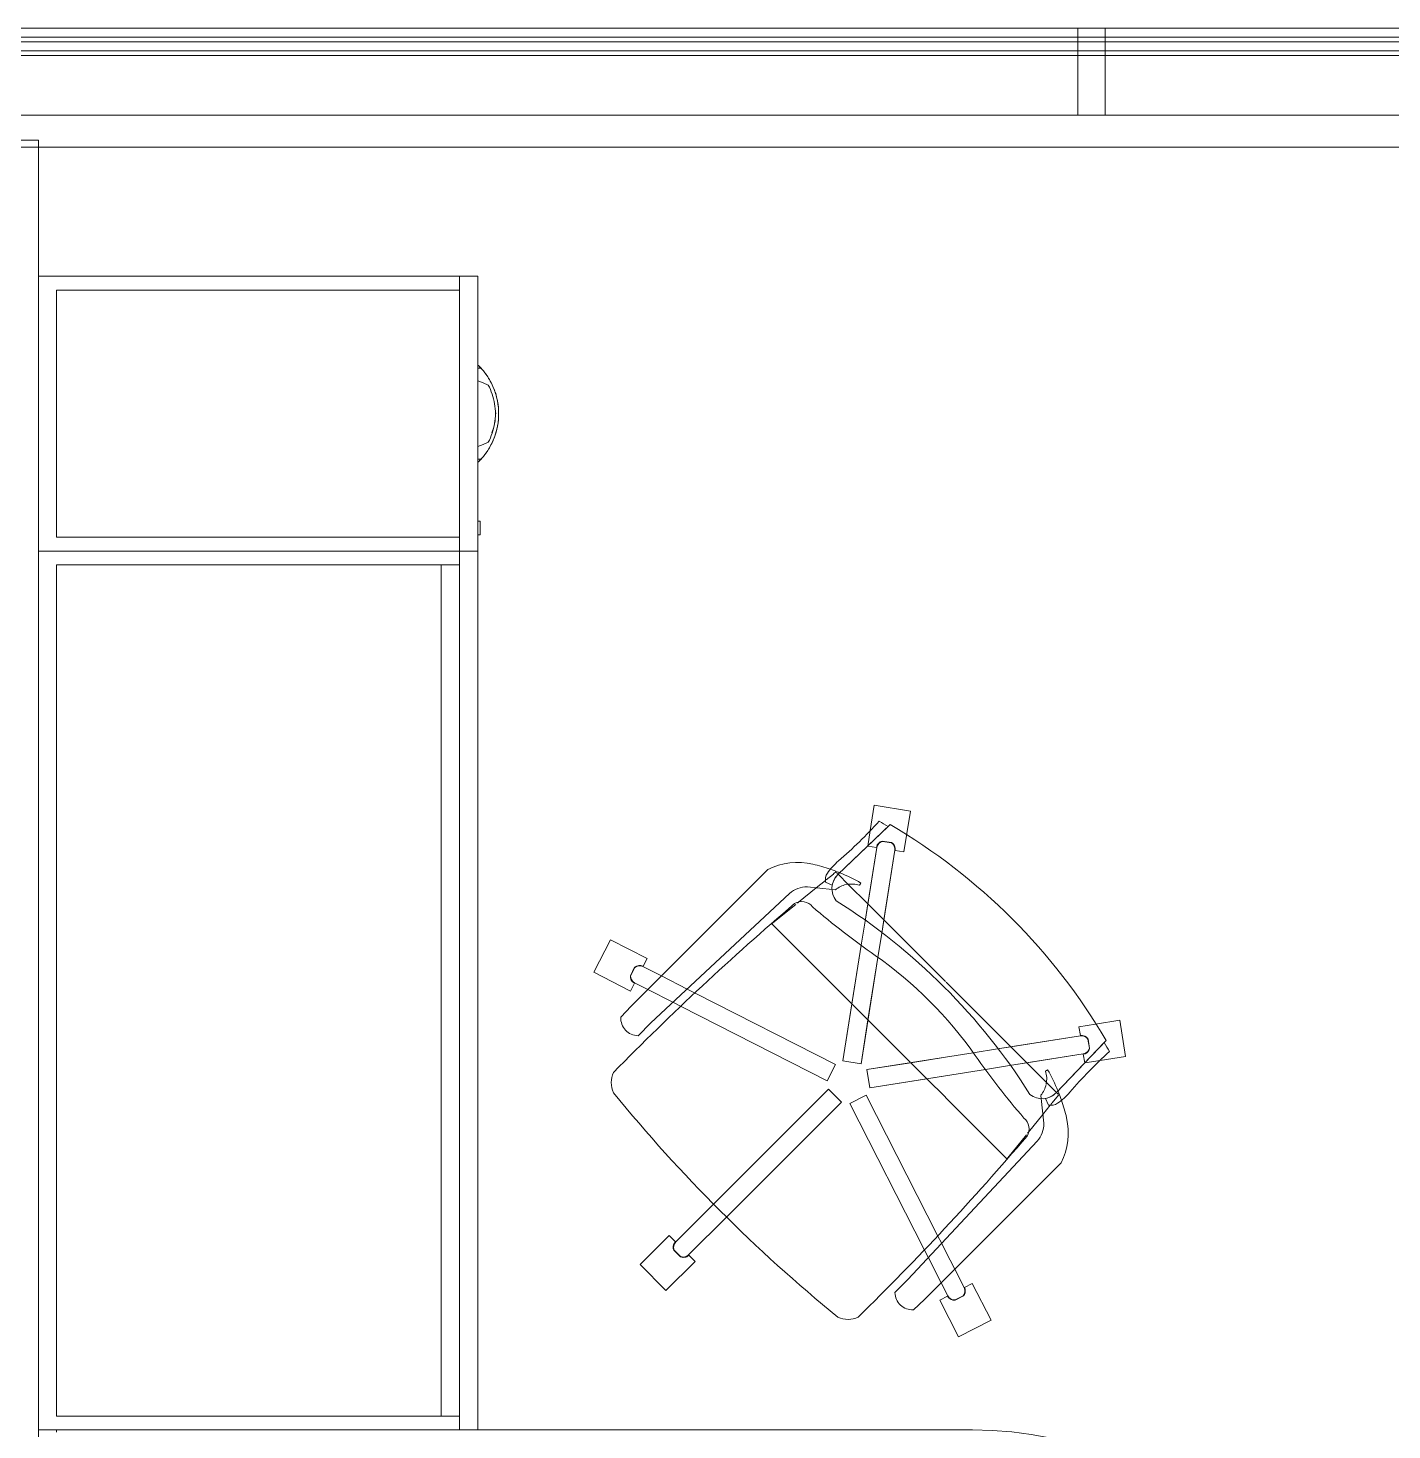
# Model space of a CAD drawing. Header units: inches. Extents: x 4757 to 6765, y 9919 to 10946.
# Drawn here: x 6322.4 to 6396.8, y 10869.7 to 10946.3 of the extents above; entities that cross this region are included whole.
import ezdxf

# ---------------------------------------------------------------- set-up
doc = ezdxf.new("R2010")
doc.units = ezdxf.units.IN
doc.header["$MEASUREMENT"] = 0
for name, color, linetype, lineweight in [('Bb-cor', 7, 'Continuous', 9), ('Bb-mullion', 7, 'Continuous', 9), ('I-FURN', 30, 'Continuous', 9), ('I-FURN-PNLS', 30, 'Continuous', 9), ('I-WALL', 2, 'Continuous', 9), ('Propidex Polylines', 7, 'Continuous', 9), ('Rosslyn Plaza North_1777 North Kent St _W632_-09_dwg', 8, 'Continuous', 9)]:
    doc.layers.add(name, color=color, linetype=linetype, lineweight=lineweight)

# ---------------------------------------------------------------- blocks, each defined once
blk = doc.blocks.new('Zira Wksta 12 - Type 1-7036543-Level XX  POWER _ SIGNAL')
at = {"layer": 'I-FURN'}
for p, q in [((-52.013, -41.994), (-50.231, -41.086)), ((-52.013, -41.994), (-50.231, -41.086)), ((-50.231, -41.086), (-49.209, -43.091)), ((-50.231, -41.086), (-49.209, -43.091)), ((-50.991, -43.999), (-52.013, -41.994)), ((-50.991, -43.999), (-52.013, -41.994)), ((-48.386, -43.133), (-47.775, -42.563)), ((-55.839, -50.586), (-48.386, -43.133)), ((-50.046, -43.085), (-50.504, -43.319)), ((-50.046, -43.085), (-50.504, -43.319)), ((-50.493, -43.325), (-50.048, -43.098)), ((-50.493, -43.325), (-50.048, -43.098)), ((-49.655, -43.318), (-49.289, -44.036)), ((-49.655, -43.318), (-49.289, -44.036)), ((-49.209, -43.091), (-49.64, -43.31)), ((-49.209, -43.091), (-49.64, -43.31)), ((-46.768, -43.503), (-47.475, -44.21)), ((-35.858, -45.206), (-34.267, -43.615)), ((-35.858, -45.206), (-34.267, -43.615)), ((-34.267, -43.615), (-32.853, -45.029)), ((-34.267, -43.615), (-32.853, -45.029)), ((-47.475, -44.21), (-54.531, -51.764)), ((-50.561, -43.78), (-50.991, -43.999)), ((-50.561, -43.78), (-50.991, -43.999)), ((-50.032, -44.779), (-50.546, -43.772)), ((-50.032, -44.779), (-50.546, -43.772)), ((-49.289, -44.036), (-48.591, -45.405)), ((-49.289, -44.036), (-48.591, -45.405)), ((-49.531, -45.764), (-50.032, -44.779)), ((-49.531, -45.764), (-50.032, -44.779)), ((-32.853, -45.029), (-34.444, -46.62)), ((-32.853, -45.029), (-34.444, -46.62)), ((-49.318, -46.182), (-49.526, -45.773)), ((-49.318, -46.182), (-49.526, -45.773)), ((-48.591, -45.405), (-48.361, -45.856)), ((-48.591, -45.405), (-48.361, -45.856)), ((-48.361, -45.856), (-44.299, -53.83)), ((-48.361, -45.856), (-44.299, -53.83)), ((-37.604, -47.658), (-35.505, -45.559)), ((-37.604, -47.658), (-35.505, -45.559)), ((-35.517, -45.547), (-35.858, -45.206)), ((-35.517, -45.547), (-35.858, -45.206)), ((-35.063, -45.471), (-34.709, -45.824)), ((-35.063, -45.471), (-34.709, -45.824)), ((-34.697, -45.822), (-35.061, -45.459)), ((-34.697, -45.822), (-35.061, -45.459)), ((-49.098, -46.613), (-49.318, -46.182)), ((-49.098, -46.613), (-49.318, -46.182)), ((-45.19, -54.284), (-49.098, -46.613)), ((-45.19, -54.284), (-49.098, -46.613)), ((-34.798, -46.266), (-36.897, -48.366)), ((-34.798, -46.266), (-36.897, -48.366)), ((-34.444, -46.62), (-34.786, -46.278)), ((-34.444, -46.62), (-34.786, -46.278)), ((-43.847, -53.902), (-37.604, -47.658)), ((-43.847, -53.902), (-37.604, -47.658)), ((-36.897, -48.366), (-43.14, -54.609)), ((-36.897, -48.366), (-43.14, -54.609)), ((-53.941, -52.12), (-52.927, -50.867)), ((-52.927, -50.867), (-52.879, -50.808)), ((-52.876, -50.811), (-49.531, -54.156)), ((-54.894, -52.75), (-54.75, -54.098)), ((-54.842, -53.233), (-54.058, -52.265)), ((-54.058, -52.265), (-54.01, -52.205)), ((-55.248, -53.734), (-54.842, -53.233)), ((-55.711, -54.305), (-55.605, -54.174)), ((-55.629, -54.387), (-55.681, -54.335)), ((-55.598, -54.166), (-55.352, -53.862)), ((-55.338, -53.844), (-55.277, -53.769)), ((-55.158, -53.744), (-54.99, -54.106)), ((-54.75, -54.098), (-54.734, -54.257)), ((-49.522, -54.165), (-48.503, -55.184)), ((-44.299, -53.83), (-45.19, -54.284)), ((-44.299, -53.83), (-45.19, -54.284)), ((-43.14, -54.609), (-43.847, -53.902)), ((-43.14, -54.609), (-43.847, -53.902)), ((-58.298, -57.263), (-55.563, -54.413)), ((-55.563, -54.413), (-58.195, -57.155)), ((-55.033, -54.983), (-55.569, -54.447)), ((-53.967, -56.049), (-55.033, -54.983)), ((-49.529, -55.346), (-45.397, -54.692)), ((-48.503, -55.184), (-45.397, -54.692)), ((-45.397, -54.692), (-45.241, -55.679)), ((-45.397, -54.692), (-45.241, -55.679)), ((-43.522, -55.951), (-43.068, -55.06)), ((-43.522, -55.951), (-43.068, -55.06)), ((-43.068, -55.06), (-35.095, -59.123)), ((-43.068, -55.06), (-35.095, -59.123)), ((-54.986, -55.591), (-55.102, -55.672)), ((-53.02, -55.899), (-51.71, -55.691)), ((-53.02, -55.899), (-51.71, -55.691)), ((-51.71, -55.691), (-49.531, -55.346)), ((-51.71, -55.691), (-49.531, -55.346)), ((-45.241, -55.679), (-49.531, -56.359)), ((-49.529, -55.346), (-48.503, -55.184)), ((-48.503, -55.184), (-47.629, -56.058)), ((-45.241, -55.679), (-47.629, -56.058)), ((-59.35, -56.395), (-57.972, -56.177)), ((-59.35, -56.395), (-57.972, -56.177)), ((-59.037, -58.371), (-59.35, -56.395)), ((-59.037, -58.371), (-59.35, -56.395)), ((-57.972, -56.177), (-57.128, -56.043)), ((-57.972, -56.177), (-57.128, -56.043)), ((-57.128, -56.044), (-57.052, -56.52)), ((-57.128, -56.044), (-57.052, -56.52)), ((-57.05, -56.537), (-53.02, -55.899)), ((-57.05, -56.537), (-53.967, -56.049)), ((-53.967, -56.049), (-53.02, -55.899)), ((-53.093, -56.923), (-53.967, -56.049)), ((-51.034, -56.597), (-52.373, -56.809)), ((-51.034, -56.597), (-52.373, -56.809)), ((-49.535, -56.359), (-51.034, -56.597)), ((-49.535, -56.359), (-51.034, -56.597)), ((-47.629, -56.058), (-49.531, -56.359)), ((-47.593, -56.094), (-45.332, -58.354)), ((-45.835, -61.796), (-44.917, -56.003)), ((-45.296, -58.391), (-44.917, -56.003)), ((-43.93, -56.159), (-44.93, -62.472)), ((-44.917, -56.003), (-43.93, -56.159)), ((-44.917, -56.003), (-43.93, -56.159)), ((-43.93, -56.159), (-44.422, -59.265)), ((-35.851, -59.86), (-43.522, -55.951)), ((-35.851, -59.86), (-43.522, -55.951)), ((-57.392, -56.837), (-57.312, -57.345)), ((-57.392, -56.837), (-57.312, -57.345)), ((-57.303, -57.337), (-57.381, -56.843)), ((-57.303, -57.337), (-57.381, -56.843)), ((-52.373, -56.809), (-56.893, -57.525)), ((-53.093, -56.923), (-56.893, -57.525)), ((-52.373, -56.809), (-53.093, -56.923)), ((-49.568, -60.448), (-53.093, -56.923)), ((-57.709, -58.16), (-59.037, -58.371)), ((-57.709, -58.16), (-59.037, -58.371)), ((-56.815, -58.019), (-57.709, -58.16)), ((-56.815, -58.019), (-57.709, -58.16)), ((-56.891, -57.542), (-56.815, -58.019)), ((-56.891, -57.542), (-56.815, -58.019)), ((-33.448, -58.237), (-32.741, -57.53)), ((-45.835, -61.796), (-45.296, -58.391)), ((-45.296, -58.391), (-44.422, -59.265)), ((-41.002, -65.293), (-33.448, -58.237)), ((-31.802, -58.537), (-32.372, -59.148)), ((-44.422, -59.265), (-44.93, -62.472)), ((-44.422, -59.265), (-40.049, -63.638)), ((-32.372, -59.148), (-39.824, -66.601)), ((-35.095, -59.123), (-34.643, -59.353)), ((-35.095, -59.123), (-34.643, -59.353)), ((-34.643, -59.353), (-33.274, -60.051)), ((-34.643, -59.353), (-33.274, -60.051)), ((-35.421, -60.079), (-35.851, -59.86)), ((-35.421, -60.079), (-35.851, -59.86)), ((-34.018, -60.794), (-35.421, -60.079)), ((-34.018, -60.794), (-35.421, -60.079)), ((-33.274, -60.051), (-32.556, -60.416)), ((-33.274, -60.051), (-32.556, -60.416)), ((-32.549, -60.401), (-32.329, -59.971)), ((-32.549, -60.401), (-32.329, -59.971)), ((-32.329, -59.971), (-30.325, -60.992)), ((-32.329, -59.971), (-30.325, -60.992)), ((-46.161, -63.855), (-49.531, -60.485)), ((-33.01, -61.308), (-34.018, -60.794)), ((-33.01, -61.308), (-34.018, -60.794)), ((-32.336, -60.809), (-32.563, -61.255)), ((-32.336, -60.809), (-32.563, -61.255)), ((-32.557, -61.266), (-32.323, -60.808)), ((-32.557, -61.266), (-32.323, -60.808)), ((-30.325, -60.992), (-31.233, -62.774)), ((-30.325, -60.992), (-31.233, -62.774)), ((-46.047, -63.134), (-45.835, -61.796)), ((-46.047, -63.134), (-45.835, -61.796)), ((-33.237, -61.753), (-33.018, -61.323)), ((-33.237, -61.753), (-33.018, -61.323)), ((-31.233, -62.774), (-33.237, -61.753)), ((-31.233, -62.774), (-33.237, -61.753)), ((-44.93, -62.472), (-45.137, -63.781)), ((-44.93, -62.472), (-45.137, -63.781)), ((-46.763, -67.655), (-46.047, -63.134)), ((-46.161, -63.855), (-46.047, -63.134)), ((-46.763, -67.655), (-46.161, -63.855)), ((-45.287, -64.729), (-46.161, -63.855)), ((-45.137, -63.781), (-45.775, -67.812)), ((-45.137, -63.781), (-45.287, -64.729)), ((-40.105, -63.688), (-41.358, -64.703)), ((-40.046, -63.641), (-40.105, -63.688)), ((-45.287, -64.729), (-45.775, -67.812)), ((-44.221, -65.795), (-45.287, -64.729)), ((-41.503, -64.82), (-42.471, -65.604)), ((-41.444, -64.772), (-41.495, -64.814)), ((-44.911, -65.864), (-44.829, -65.748)), ((-43.686, -66.33), (-44.221, -65.795)), ((-43.495, -65.495), (-43.337, -65.512)), ((-43.344, -65.751), (-42.982, -65.92)), ((-43.337, -65.512), (-41.988, -65.655)), ((-42.471, -65.604), (-42.972, -66.01)), ((-43.651, -66.325), (-46.501, -69.06)), ((-46.394, -68.957), (-43.651, -66.325)), ((-43.573, -66.443), (-43.625, -66.391)), ((-43.412, -66.366), (-43.543, -66.473)), ((-43.008, -66.039), (-43.404, -66.36)), ((-47.399, -68.471), (-47.257, -67.577)), ((-47.399, -68.471), (-47.257, -67.577)), ((-47.257, -67.577), (-46.78, -67.652)), ((-47.257, -67.577), (-46.78, -67.652)), ((-46.583, -68.074), (-46.075, -68.154)), ((-46.583, -68.074), (-46.075, -68.154)), ((-46.081, -68.143), (-46.575, -68.065)), ((-46.081, -68.143), (-46.575, -68.065)), ((-45.759, -67.814), (-45.292, -67.888)), ((-45.759, -67.814), (-45.281, -67.89)), ((-45.281, -67.89), (-45.415, -68.734)), ((-45.281, -67.89), (-45.415, -68.734)), ((-45.292, -67.888), (-45.281, -67.89)), ((-47.609, -69.799), (-47.399, -68.471)), ((-47.609, -69.799), (-47.399, -68.471)), ((-45.415, -68.734), (-45.633, -70.112)), ((-45.415, -68.734), (-45.633, -70.112)), ((-45.633, -70.112), (-47.609, -69.799)), ((-45.633, -70.112), (-47.609, -69.799)), ((-24.173, -89.02), (-24, -89.02)), ((-24.173, -89.02), (-24, -89.02)), ((-24.173, -89.02), (-24, -89.02)), ((-24, -89.013), (-24.167, -89.013)), ((-24, -89.013), (-24.167, -89.013)), ((-24, -89.013), (-24.167, -89.013)), ((-24, -88.859), (-24, -88.843)), ((-24, -88.843), (-24, -88.846)), ((-24, -88.896), (-24, -88.843)), ((-24, -88.843), (-24, -88.886)), ((-24, -88.896), (-24, -88.843)), ((-24, -88.843), (-24, -88.886)), ((-24, -88.846), (-24, -88.855)), ((-24, -88.855), (-24, -88.869)), ((-24, -88.896), (-24, -88.859)), ((-24, -88.869), (-24, -88.886)), ((-24, -88.886), (-24, -88.988)), ((-24, -88.886), (-24, -88.952)), ((-24, -88.886), (-24, -88.988)), ((-24, -88.988), (-24, -88.896)), ((-24, -88.988), (-24, -88.896)), ((-24, -88.988), (-24, -88.896)), ((-24, -88.952), (-24, -88.988)), ((-24, -89.02), (-24, -88.988)), ((-24, -88.988), (-24, -89.013)), ((-24, -89.02), (-24, -88.988)), ((-24, -88.988), (-24, -89.013)), ((-24, -89.02), (-24, -88.988)), ((-24, -88.988), (-24, -89.013)), ((-24, -89.02), (-24, -89.709)), ((-24, -89.361), (-24, -89.02)), ((-24, -89.02), (-24, -89.709)), ((-24, -89.361), (-24, -89.02)), ((-24, -89.02), (-24, -89.709)), ((-24, -89.361), (-24, -89.02)), ((-24, -89.709), (-24, -89.364)), ((-24, -89.709), (-24, -89.364)), ((-24, -89.709), (-24, -89.364)), ((-24.561, -89.941), (-24.281, -89.825)), ((-24.561, -89.941), (-24.281, -89.825)), ((-24.561, -89.941), (-24.281, -89.825)), ((-24.281, -89.825), (-24, -89.709)), ((-24.281, -89.825), (-24, -89.709)), ((-24.281, -89.825), (-24, -89.709)), ((-24.281, -93.175), (-24.561, -93.059)), ((-24.281, -93.175), (-24.561, -93.059)), ((-24.281, -93.175), (-24.561, -93.059)), ((-24, -93.291), (-24.281, -93.175)), ((-24, -93.291), (-24.281, -93.175)), ((-24, -93.291), (-24.281, -93.175)), ((-24, -93.636), (-24, -93.291)), ((-24, -93.291), (-24, -93.636)), ((-24, -93.636), (-24, -93.291)), ((-24, -93.291), (-24, -93.98)), ((-24, -93.636), (-24, -93.291)), ((-24, -93.291), (-24, -93.98)), ((-24, -93.98), (-24.173, -93.98)), ((-24, -93.98), (-24.173, -93.98)), ((-24, -93.98), (-24.173, -93.98)), ((-24.167, -93.987), (-24, -93.987)), ((-24.167, -93.987), (-24, -93.987)), ((-24.167, -93.987), (-24, -93.987)), ((-24, -93.636), (-24, -93.98)), ((-24, -93.98), (-24, -93.639)), ((-24, -93.98), (-24, -93.639)), ((-24, -93.98), (-24, -93.639)), ((-24, -94.012), (-24, -93.98)), ((-24, -94.012), (-24, -93.98)), ((-24, -94.012), (-24, -93.98)), ((-24, -93.987), (-24, -94.012)), ((-24, -93.987), (-24, -94.012)), ((-24, -93.987), (-24, -94.012)), ((-24, -94.012), (-24, -94.114)), ((-24, -94.104), (-24, -94.012)), ((-24, -94.012), (-24, -94.048)), ((-24, -94.104), (-24, -94.012)), ((-24, -94.012), (-24, -94.114)), ((-24, -94.104), (-24, -94.012)), ((-24, -94.048), (-24, -94.082)), ((-24, -94.082), (-24, -94.114)), ((-24, -94.157), (-24, -94.104)), ((-24, -94.152), (-24, -94.104)), ((-24, -94.157), (-24, -94.104)), ((-24, -94.114), (-24, -94.157)), ((-24, -94.114), (-24, -94.131)), ((-24, -94.114), (-24, -94.157)), ((-24, -94.131), (-24, -94.145)), ((-24, -94.145), (-24, -94.154)), ((-24, -94.157), (-24, -94.152)), ((-24, -94.154), (-24, -94.157))]:
    blk.add_line(p, q, dxfattribs=at)
at = {"layer": 'I-FURN', "flags": 128}
for points in [[(-24, -89.709), (-24.281, -89.825), (-24.561, -89.941)], [(-24, -89.709), (-24.281, -89.825), (-24.561, -89.941)], [(-24, -89.709), (-24.281, -89.825), (-24.561, -89.941)], [(-24.561, -93.059), (-24.281, -93.175), (-24, -93.291)], [(-24.561, -93.059), (-24.281, -93.175), (-24, -93.291)], [(-24.561, -93.059), (-24.281, -93.175), (-24, -93.291)]]:
    blk.add_lwpolyline(points, dxfattribs=at)
at = {"layer": 'I-FURN'}
for centre, radius, start, end in [((-44.209, -43.355), 1.314, 65.04325, 114.95675), ((62.792, -151.709), 153.519, 134.47495, 139.52132), ((-47.723, -43.518), 0.956, 0.89014, 93.10986), ((-97.293, -108.055), 84.963, 39.14745, 50.85255), ((-50.201, -43.59), 0.407, 138.16515, 193.90091), ((-50.201, -43.59), 0.407, 138.16515, 207.83485), ((-50.184, -43.588), 0.406, 139.61986, 207), ((-50.184, -43.588), 0.406, 153.09589, 193.52397), ((-50.184, -43.588), 0.406, 139.61986, 153.09589), ((-50.017, -43.503), 0.406, 40.47603, 94.38014), ((-50.017, -43.503), 0.406, 27, 94.38014), ((-50.005, -43.49), 0.407, 26.16515, 95.83485), ((-50.005, -43.49), 0.407, 26.16515, 95.83485), ((-50.017, -43.503), 0.406, 27, 40.47603), ((-50.201, -43.59), 0.407, 193.90091, 207.83485), ((-50.184, -43.588), 0.406, 193.52397, 207), ((-35.225, -45.831), 0.407, 66.16515, 135.83485), ((-35.225, -45.831), 0.407, 107.96697, 135.83485), ((-35.217, -45.847), 0.406, 67.61986, 135), ((-35.217, -45.847), 0.406, 121.52397, 135), ((-35.217, -45.847), 0.406, 81.09589, 121.52397), ((-35.225, -45.831), 0.407, 66.16515, 107.96697), ((-35.217, -45.847), 0.406, 67.61986, 81.09589), ((-35.085, -45.979), 0.406, 315, 22.38014), ((-35.085, -45.979), 0.406, 315, 8.90411), ((-35.069, -45.987), 0.407, 314.16515, 23.83485), ((-35.069, -45.987), 0.407, 328.09909, 23.83485), ((-35.085, -45.979), 0.406, 8.90411, 22.38014), ((-35.069, -45.987), 0.407, 314.16515, 328.09909), ((-52.596, -52.226), 3.634, 153.17893, 193.04781), ((-53.509, -52.699), 1.385, 137.80127, 182.10784), ((-53.326, -52.44), 0.763, 149.23375, 230.76625), ((-46.772, -50.876), 9.612, 193.04781, 198.99641), ((-86.254, -81.008), 42.842, 34.97666, 40.76994), ((-53.494, -56.9), 3.739, 125.09358, 139.01435), ((-46.772, -50.876), 9.612, 198.99641, 201.49061), ((-55.291, -54.343), 0.613, 77.54268, 125.09358), ((-54.803, -55.143), 1.054, 50.95537, 136.17861), ((-54.803, -55.143), 1.054, 100.20015, 136.17861), ((-53.671, -55.165), 1.382, 140.08783, 167.4248), ((-25.52, -36.282), 33.832, 212.22846, 237.77154), ((-76.847, -36.61), 27.198, 312.48818, 319.01435), ((-46.772, -50.876), 9.612, 201.63933, 202.07299), ((-46.772, -50.876), 9.612, 202.2631, 209.93341), ((-53.671, -55.165), 1.382, 169.01874, 183.4842), ((-32.593, -54.971), 1.314, 335.04325, 24.95675), ((-53.671, -55.165), 1.382, 183.4842, 197.94966), ((-140.947, 52.03), 153.519, 310.47868, 315.52505), ((-56.995, -56.923), 0.407, 98.16515, 167.83485), ((-56.986, -56.938), 0.406, 112.47603, 166.38014), ((-56.995, -56.923), 0.407, 98.16515, 153.90091), ((-56.986, -56.938), 0.406, 99, 152.90411), ((-56.986, -56.938), 0.406, 99, 112.47603), ((-32.965, -43.727), 22.194, 214.97666, 235.02334), ((-29.596, -40.361), 33.165, 209.44776, 210.42343), ((-29.906, -40.669), 32.885, 210.30403, 239.69254), ((-56.995, -56.923), 0.407, 153.90091, 167.83485), ((-56.986, -56.938), 0.406, 152.90411, 166.38014), ((-56.96, -57.141), 0.407, 210.16515, 279.83485), ((-56.96, -57.141), 0.407, 210.16515, 279.83485), ((-56.957, -57.124), 0.406, 211.61986, 252.04795), ((-56.957, -57.124), 0.406, 211.61986, 279), ((-56.957, -57.124), 0.406, 252.04795, 279), ((-32.756, -58.485), 0.956, 356.89014, 89.10986), ((-32.741, -60.778), 0.406, 36.04795, 63), ((-32.741, -60.778), 0.406, 355.61986, 63), ((-32.728, -60.766), 0.407, 354.16515, 63.83485), ((-32.728, -60.766), 0.407, 354.16515, 63.83485), ((-32.741, -60.778), 0.406, 355.61986, 36.04795), ((-70.246, -97.016), 42.842, 49.23006, 55.02334), ((-32.828, -60.963), 0.407, 242.16515, 311.83485), ((-32.828, -60.963), 0.407, 242.16515, 311.83485), ((-32.826, -60.946), 0.406, 243, 310.38014), ((-32.826, -60.946), 0.406, 243, 296.90411), ((-32.826, -60.946), 0.406, 296.90411, 310.38014), ((-44.381, -65.565), 1.054, 313.82139, 39.04463), ((-41.678, -64.088), 0.763, 219.23375, 300.76625), ((-44.403, -64.433), 1.382, 252.05034, 266.5158), ((-44.403, -64.433), 1.382, 266.5158, 280.98126), ((-44.403, -64.433), 1.382, 282.5752, 309.91217), ((-44.381, -65.565), 1.054, 313.82139, 349.79985), ((-41.937, -64.271), 1.385, 267.89216, 312.19873), ((-40.114, -57.534), 9.612, 240.06659, 247.7369), ((-40.114, -57.534), 9.612, 247.92701, 248.36067), ((-46.139, -64.255), 3.739, 310.98565, 324.90642), ((-40.114, -57.534), 9.612, 248.50939, 251.00359), ((-43.581, -66.052), 0.613, 324.90642, 12.45732), ((-41.464, -63.358), 3.634, 256.95219, 296.82107), ((-25.848, -87.609), 27.198, 130.98565, 137.51182), ((-40.114, -57.534), 9.612, 251.00359, 256.95219), ((-46.379, -67.722), 0.407, 170.16515, 225.90091), ((-46.379, -67.722), 0.407, 170.16515, 239.83485), ((-46.362, -67.719), 0.406, 171, 204.83233), ((-46.362, -67.719), 0.406, 171, 238.38014), ((-46.362, -67.719), 0.406, 204.83233, 224.90411), ((-46.379, -67.722), 0.407, 225.90091, 239.83485), ((-46.362, -67.719), 0.406, 224.90411, 238.38014), ((-46.177, -67.748), 0.406, 283.61986, 351), ((-46.177, -67.748), 0.406, 283.61986, 337.52397), ((-46.161, -67.756), 0.407, 282.16515, 351.83485), ((-46.161, -67.756), 0.407, 282.16515, 310.03303), ((-46.161, -67.756), 0.407, 310.03303, 351.83485), ((-46.177, -67.748), 0.406, 337.52397, 351), ((-29.599, -40.358), 33.165, 239.57657, 240.55224), ((-21.447, -91.5), 3.685, 137.02895, 137.70289), ((-21.447, -91.5), 3.685, 137.02895, 137.70289), ((-21.447, -91.5), 3.685, 137.02895, 137.70289), ((-21.447, -91.5), 3.685, 137.03852, 137.56704), ((-21.447, -91.5), 3.685, 137.03852, 137.56704), ((-21.447, -91.5), 3.685, 137.03852, 137.56704), ((-21.447, -91.5), 3.685, 222.29711, 222.97105), ((-21.447, -91.5), 3.685, 222.29711, 222.97105), ((-21.447, -91.5), 3.685, 222.29711, 222.97105), ((-21.447, -91.5), 3.685, 222.43296, 222.96148), ((-21.447, -91.5), 3.685, 222.43296, 222.96148), ((-21.447, -91.5), 3.685, 222.43296, 222.96148)]:
    blk.add_arc(centre, radius, start, end, dxfattribs=at)
for points, knots in [([(-24.173, -93.98), (-24.325, -93.813), (-24.599, -93.45), (-24.903, -92.839), (-25.09, -92.181), (-25.174, -91.273), (-25.004, -90.364), (-24.598, -89.55), (-24.325, -89.187), (-24.173, -89.02)], [0, 0, 0, 0, 0.125, 0.25, 0.375, 0.5, 0.75, 0.875, 1, 1, 1, 1]), ([(-24.173, -93.98), (-24.325, -93.813), (-24.599, -93.45), (-24.903, -92.839), (-25.09, -92.181), (-25.174, -91.273), (-25.004, -90.364), (-24.598, -89.55), (-24.325, -89.187), (-24.173, -89.02)], [0, 0, 0, 0, 0.125, 0.25, 0.375, 0.5, 0.75, 0.875, 1, 1, 1, 1]), ([(-24.173, -93.98), (-24.325, -93.813), (-24.599, -93.45), (-24.903, -92.839), (-25.09, -92.181), (-25.174, -91.273), (-25.004, -90.364), (-24.598, -89.55), (-24.325, -89.187), (-24.173, -89.02)], [0, 0, 0, 0, 0.125, 0.25, 0.375, 0.5, 0.75, 0.875, 1, 1, 1, 1]), ([(-24, -88.843), (-24.001, -88.843), (-24.002, -88.844), (-24.004, -88.847), (-24.007, -88.849), (-24.009, -88.851), (-24.012, -88.855), (-24.016, -88.858), (-24.019, -88.861), (-24.023, -88.865), (-24.027, -88.869), (-24.032, -88.873), (-24.041, -88.882), (-24.048, -88.89), (-24.055, -88.896)], [0, 0, 0, 0, 0.125, 0.1875, 0.25, 0.3125, 0.375, 0.4375, 0.5, 0.5625, 0.625, 0.6875, 0.75, 1, 1, 1, 1]), ([(-24, -88.843), (-24.001, -88.843), (-24.002, -88.844), (-24.004, -88.847), (-24.007, -88.849), (-24.009, -88.851), (-24.012, -88.855), (-24.016, -88.858), (-24.019, -88.861), (-24.023, -88.865), (-24.027, -88.869), (-24.032, -88.873), (-24.041, -88.882), (-24.048, -88.89), (-24.055, -88.896)], [0, 0, 0, 0, 0.125, 0.1875, 0.25, 0.3125, 0.375, 0.4375, 0.5, 0.5625, 0.625, 0.6875, 0.75, 1, 1, 1, 1]), ([(-24, -88.843), (-24.001, -88.843), (-24.002, -88.844), (-24.004, -88.847), (-24.007, -88.849), (-24.009, -88.851), (-24.012, -88.855), (-24.016, -88.858), (-24.019, -88.861), (-24.023, -88.865), (-24.027, -88.869), (-24.032, -88.873), (-24.041, -88.882), (-24.048, -88.89), (-24.055, -88.896)], [0, 0, 0, 0, 0.125, 0.1875, 0.25, 0.3125, 0.375, 0.4375, 0.5, 0.5625, 0.625, 0.6875, 0.75, 1, 1, 1, 1]), ([(-24.045, -88.886), (-24.039, -88.881), (-24.031, -88.873), (-24.021, -88.863), (-24.016, -88.858), (-24.012, -88.854), (-24.009, -88.851), (-24.007, -88.849), (-24.004, -88.847), (-24.003, -88.845), (-24.001, -88.844), (-24, -88.843), (-24, -88.843)], [0, 0, 0, 0, 0.25, 0.375, 0.5, 0.5625, 0.625, 0.6875, 0.75, 0.8125, 0.875, 1, 1, 1, 1]), ([(-24.045, -88.886), (-24.039, -88.881), (-24.031, -88.873), (-24.021, -88.863), (-24.016, -88.858), (-24.012, -88.854), (-24.009, -88.851), (-24.007, -88.849), (-24.004, -88.847), (-24.003, -88.845), (-24.001, -88.844), (-24, -88.843), (-24, -88.843)], [0, 0, 0, 0, 0.25, 0.375, 0.5, 0.5625, 0.625, 0.6875, 0.75, 0.8125, 0.875, 1, 1, 1, 1]), ([(-24.045, -88.886), (-24.039, -88.881), (-24.031, -88.873), (-24.021, -88.863), (-24.016, -88.858), (-24.012, -88.854), (-24.009, -88.851), (-24.007, -88.849), (-24.004, -88.847), (-24.003, -88.845), (-24.001, -88.844), (-24, -88.843), (-24, -88.843)], [0, 0, 0, 0, 0.25, 0.375, 0.5, 0.5625, 0.625, 0.6875, 0.75, 0.8125, 0.875, 1, 1, 1, 1]), ([(-24.672, -89.717), (-24.727, -89.817), (-24.79, -89.945), (-24.846, -90.076), (-24.856, -90.102)], [0.15929421, 0.15929421, 0.15929421, 0.15929421, 0.22222222, 0.23760808, 0.23760808, 0.23760808, 0.23760808]), ([(-24.672, -89.717), (-24.727, -89.817), (-24.79, -89.945), (-24.846, -90.076), (-24.856, -90.102)], [0.15929421, 0.15929421, 0.15929421, 0.15929421, 0.22222222, 0.23760808, 0.23760808, 0.23760808, 0.23760808]), ([(-24.672, -89.717), (-24.727, -89.817), (-24.79, -89.945), (-24.846, -90.076), (-24.856, -90.102)], [0.15929421, 0.15929421, 0.15929421, 0.15929421, 0.22222222, 0.23760808, 0.23760808, 0.23760808, 0.23760808]), ([(-25.096, -90.982), (-25.106, -91.054), (-25.12, -91.181), (-25.127, -91.308), (-25.128, -91.364)], [0.40506916, 0.40506916, 0.40506916, 0.40506916, 0.44444444, 0.47528072, 0.47528072, 0.47528072, 0.47528072]), ([(-25.096, -90.982), (-25.106, -91.054), (-25.12, -91.181), (-25.127, -91.308), (-25.128, -91.364)], [0.40506916, 0.40506916, 0.40506916, 0.40506916, 0.44444444, 0.47528072, 0.47528072, 0.47528072, 0.47528072]), ([(-25.096, -90.982), (-25.106, -91.054), (-25.12, -91.181), (-25.127, -91.308), (-25.128, -91.364)], [0.40506916, 0.40506916, 0.40506916, 0.40506916, 0.44444444, 0.47528072, 0.47528072, 0.47528072, 0.47528072]), ([(-24.945, -90.34), (-24.973, -90.425), (-25.009, -90.551), (-25.04, -90.679), (-25.049, -90.72)], [0.28408999, 0.28408999, 0.28408999, 0.28408999, 0.33333333, 0.35626869, 0.35626869, 0.35626869, 0.35626869]), ([(-24.945, -90.34), (-24.973, -90.425), (-25.009, -90.551), (-25.04, -90.679), (-25.049, -90.72)], [0.28408999, 0.28408999, 0.28408999, 0.28408999, 0.33333333, 0.35626869, 0.35626869, 0.35626869, 0.35626869]), ([(-24.945, -90.34), (-24.973, -90.425), (-25.009, -90.551), (-25.04, -90.679), (-25.049, -90.72)], [0.28408999, 0.28408999, 0.28408999, 0.28408999, 0.33333333, 0.35626869, 0.35626869, 0.35626869, 0.35626869]), ([(-25.049, -92.28), (-25.04, -92.321), (-25.009, -92.448), (-24.976, -92.577), (-24.951, -92.663)], [0.6437238, 0.6437238, 0.6437238, 0.6437238, 0.66666667, 0.71588521, 0.71588521, 0.71588521, 0.71588521]), ([(-25.049, -92.28), (-25.04, -92.321), (-25.009, -92.448), (-24.976, -92.577), (-24.951, -92.663)], [0.6437238, 0.6437238, 0.6437238, 0.6437238, 0.66666667, 0.71588521, 0.71588521, 0.71588521, 0.71588521]), ([(-25.049, -92.28), (-25.04, -92.321), (-25.009, -92.448), (-24.976, -92.577), (-24.951, -92.663)], [0.6437238, 0.6437238, 0.6437238, 0.6437238, 0.66666667, 0.71588521, 0.71588521, 0.71588521, 0.71588521]), ([(-24.857, -92.898), (-24.808, -93.017), (-24.751, -93.149), (-24.678, -93.27), (-24.671, -93.282)], [0.76237976, 0.76237976, 0.76237976, 0.76237976, 0.83333333, 0.84063549, 0.84063549, 0.84063549, 0.84063549]), ([(-24.857, -92.898), (-24.808, -93.017), (-24.751, -93.149), (-24.678, -93.27), (-24.671, -93.282)], [0.76237976, 0.76237976, 0.76237976, 0.76237976, 0.83333333, 0.84063549, 0.84063549, 0.84063549, 0.84063549]), ([(-24.857, -92.898), (-24.808, -93.017), (-24.751, -93.149), (-24.678, -93.27), (-24.671, -93.282)], [0.76237976, 0.76237976, 0.76237976, 0.76237976, 0.83333333, 0.84063549, 0.84063549, 0.84063549, 0.84063549]), ([(-24.055, -94.104), (-24.048, -94.11), (-24.039, -94.119), (-24.029, -94.129), (-24.023, -94.135), (-24.019, -94.139), (-24.016, -94.142), (-24.012, -94.145), (-24.009, -94.149), (-24.007, -94.151), (-24.004, -94.153), (-24.002, -94.156), (-24.001, -94.157), (-24, -94.157)], [0, 0, 0, 0, 0.25, 0.375, 0.4375, 0.5, 0.5625, 0.625, 0.6875, 0.75, 0.8125, 0.875, 1, 1, 1, 1]), ([(-24.055, -94.104), (-24.048, -94.11), (-24.039, -94.119), (-24.029, -94.129), (-24.023, -94.135), (-24.019, -94.139), (-24.016, -94.142), (-24.012, -94.145), (-24.009, -94.149), (-24.007, -94.151), (-24.004, -94.153), (-24.002, -94.156), (-24.001, -94.157), (-24, -94.157)], [0, 0, 0, 0, 0.25, 0.375, 0.4375, 0.5, 0.5625, 0.625, 0.6875, 0.75, 0.8125, 0.875, 1, 1, 1, 1]), ([(-24.055, -94.104), (-24.048, -94.11), (-24.039, -94.119), (-24.029, -94.129), (-24.023, -94.135), (-24.019, -94.139), (-24.016, -94.142), (-24.012, -94.145), (-24.009, -94.149), (-24.007, -94.151), (-24.004, -94.153), (-24.002, -94.156), (-24.001, -94.157), (-24, -94.157)], [0, 0, 0, 0, 0.25, 0.375, 0.4375, 0.5, 0.5625, 0.625, 0.6875, 0.75, 0.8125, 0.875, 1, 1, 1, 1]), ([(-24, -94.157), (-24, -94.157), (-24.001, -94.156), (-24.003, -94.155), (-24.004, -94.153), (-24.007, -94.151), (-24.009, -94.149), (-24.012, -94.146), (-24.015, -94.143), (-24.018, -94.14), (-24.021, -94.137), (-24.025, -94.133), (-24.032, -94.126), (-24.039, -94.119), (-24.045, -94.114)], [0, 0, 0, 0, 0.125, 0.1875, 0.25, 0.3125, 0.375, 0.4375, 0.5, 0.5625, 0.625, 0.6875, 0.75, 1, 1, 1, 1]), ([(-24, -94.157), (-24, -94.157), (-24.001, -94.156), (-24.003, -94.155), (-24.004, -94.153), (-24.007, -94.151), (-24.009, -94.149), (-24.012, -94.146), (-24.015, -94.143), (-24.018, -94.14), (-24.021, -94.137), (-24.025, -94.133), (-24.032, -94.126), (-24.039, -94.119), (-24.045, -94.114)], [0, 0, 0, 0, 0.125, 0.1875, 0.25, 0.3125, 0.375, 0.4375, 0.5, 0.5625, 0.625, 0.6875, 0.75, 1, 1, 1, 1]), ([(-24, -94.157), (-24, -94.157), (-24.001, -94.156), (-24.003, -94.155), (-24.004, -94.153), (-24.007, -94.151), (-24.009, -94.149), (-24.012, -94.146), (-24.015, -94.143), (-24.018, -94.14), (-24.021, -94.137), (-24.025, -94.133), (-24.032, -94.126), (-24.039, -94.119), (-24.045, -94.114)], [0, 0, 0, 0, 0.125, 0.1875, 0.25, 0.3125, 0.375, 0.4375, 0.5, 0.5625, 0.625, 0.6875, 0.75, 1, 1, 1, 1])]:
    blk.add_open_spline(points, degree=3, knots=knots, dxfattribs=at)
for points in [[(-24.586, -89.569), (-24.616, -89.618), (-24.644, -89.667), (-24.672, -89.717)], [(-24.586, -89.569), (-24.616, -89.618), (-24.644, -89.667), (-24.672, -89.717)], [(-24.586, -89.569), (-24.616, -89.618), (-24.644, -89.667), (-24.672, -89.717)], [(-24.167, -89.013), (-24.303, -89.162), (-24.427, -89.322), (-24.537, -89.492)], [(-24.167, -89.013), (-24.303, -89.162), (-24.427, -89.322), (-24.537, -89.492)], [(-24.167, -89.013), (-24.303, -89.162), (-24.427, -89.322), (-24.537, -89.492)], [(-24.055, -88.896), (-24.069, -88.911), (-24.099, -88.941), (-24.129, -88.972), (-24.144, -88.988)], [(-24.055, -88.896), (-24.069, -88.911), (-24.099, -88.941), (-24.129, -88.972), (-24.144, -88.988)], [(-24.055, -88.896), (-24.069, -88.911), (-24.099, -88.941), (-24.129, -88.972), (-24.144, -88.988)], [(-24.143, -88.988), (-24.132, -88.976), (-24.11, -88.953), (-24.077, -88.918), (-24.055, -88.897), (-24.045, -88.886)], [(-24.143, -88.988), (-24.132, -88.976), (-24.11, -88.953), (-24.077, -88.918), (-24.055, -88.897), (-24.045, -88.886)], [(-24.143, -88.988), (-24.132, -88.976), (-24.11, -88.953), (-24.077, -88.918), (-24.055, -88.897), (-24.045, -88.886)], [(-24.561, -89.941), (-24.732, -90.259), (-24.969, -90.951), (-24.969, -92.05), (-24.732, -92.742), (-24.561, -93.059)], [(-24.561, -89.941), (-24.732, -90.259), (-24.969, -90.951), (-24.969, -92.05), (-24.732, -92.742), (-24.561, -93.059)], [(-24.561, -89.941), (-24.732, -90.259), (-24.969, -90.951), (-24.969, -92.05), (-24.732, -92.742), (-24.561, -93.059)], [(-24.894, -90.198), (-24.912, -90.245), (-24.929, -90.292), (-24.944, -90.34)], [(-24.894, -90.198), (-24.912, -90.245), (-24.929, -90.292), (-24.944, -90.34)], [(-24.894, -90.198), (-24.912, -90.245), (-24.929, -90.292), (-24.944, -90.34)], [(-24.856, -90.102), (-24.867, -90.127), (-24.877, -90.153), (-24.887, -90.179)], [(-24.856, -90.102), (-24.867, -90.127), (-24.877, -90.153), (-24.887, -90.179)], [(-24.856, -90.102), (-24.867, -90.127), (-24.877, -90.153), (-24.887, -90.179)], [(-24.778, -90.436), (-24.719, -90.266), (-24.647, -90.1), (-24.561, -89.941)], [(-24.778, -90.436), (-24.719, -90.266), (-24.647, -90.1), (-24.561, -89.941)], [(-24.778, -90.436), (-24.719, -90.266), (-24.647, -90.1), (-24.561, -89.941)], [(-25.075, -90.856), (-25.083, -90.898), (-25.09, -90.94), (-25.096, -90.983)], [(-25.075, -90.856), (-25.083, -90.898), (-25.09, -90.94), (-25.096, -90.983)], [(-25.075, -90.856), (-25.083, -90.898), (-25.09, -90.94), (-25.096, -90.983)], [(-25.049, -90.72), (-25.056, -90.756), (-25.064, -90.793), (-25.071, -90.829)], [(-25.049, -90.72), (-25.056, -90.756), (-25.064, -90.793), (-25.071, -90.829)], [(-25.049, -90.72), (-25.056, -90.756), (-25.064, -90.793), (-25.071, -90.829)], [(-24.955, -91.5), (-24.955, -91.319), (-24.949, -91.136), (-24.91, -90.961)], [(-24.955, -91.5), (-24.955, -91.319), (-24.949, -91.136), (-24.91, -90.961)], [(-24.955, -91.5), (-24.955, -91.319), (-24.949, -91.136), (-24.91, -90.961)], [(-24.91, -90.961), (-24.881, -90.783), (-24.822, -90.613), (-24.757, -90.445)], [(-24.91, -90.961), (-24.881, -90.783), (-24.822, -90.613), (-24.757, -90.445)], [(-24.91, -90.961), (-24.881, -90.783), (-24.822, -90.613), (-24.757, -90.445)], [(-25.129, -91.365), (-25.133, -91.455), (-25.132, -91.545), (-25.127, -91.634)], [(-25.129, -91.365), (-25.133, -91.455), (-25.132, -91.545), (-25.127, -91.634)], [(-25.129, -91.365), (-25.133, -91.455), (-25.132, -91.545), (-25.127, -91.634)], [(-25.129, -91.635), (-25.125, -91.763), (-25.111, -91.89), (-25.092, -92.016)], [(-25.129, -91.635), (-25.125, -91.763), (-25.111, -91.89), (-25.092, -92.016)], [(-25.129, -91.635), (-25.125, -91.763), (-25.111, -91.89), (-25.092, -92.016)], [(-24.91, -92.039), (-24.94, -91.861), (-24.965, -91.678), (-24.971, -91.496)], [(-24.91, -92.039), (-24.94, -91.861), (-24.965, -91.678), (-24.971, -91.496)], [(-24.91, -92.039), (-24.94, -91.861), (-24.965, -91.678), (-24.971, -91.496)], [(-25.095, -92.017), (-25.089, -92.06), (-25.082, -92.102), (-25.075, -92.144)], [(-25.095, -92.017), (-25.089, -92.06), (-25.082, -92.102), (-25.075, -92.144)], [(-25.095, -92.017), (-25.089, -92.06), (-25.082, -92.102), (-25.075, -92.144)], [(-25.07, -92.17), (-25.064, -92.207), (-25.056, -92.243), (-25.048, -92.28)], [(-25.07, -92.17), (-25.064, -92.207), (-25.056, -92.243), (-25.048, -92.28)], [(-25.07, -92.17), (-25.064, -92.207), (-25.056, -92.243), (-25.048, -92.28)], [(-24.778, -92.564), (-24.836, -92.393), (-24.875, -92.218), (-24.91, -92.039)], [(-24.778, -92.564), (-24.836, -92.393), (-24.875, -92.218), (-24.91, -92.039)], [(-24.778, -92.564), (-24.836, -92.393), (-24.875, -92.218), (-24.91, -92.039)], [(-24.561, -93.059), (-24.647, -92.9), (-24.719, -92.734), (-24.778, -92.564)], [(-24.561, -93.059), (-24.647, -92.9), (-24.719, -92.734), (-24.778, -92.564)], [(-24.561, -93.059), (-24.647, -92.9), (-24.719, -92.734), (-24.778, -92.564)], [(-24.945, -92.66), (-24.929, -92.708), (-24.913, -92.755), (-24.896, -92.803)], [(-24.945, -92.66), (-24.929, -92.708), (-24.913, -92.755), (-24.896, -92.803)], [(-24.945, -92.66), (-24.929, -92.708), (-24.913, -92.755), (-24.896, -92.803)], [(-24.887, -92.821), (-24.877, -92.847), (-24.867, -92.872), (-24.857, -92.898)], [(-24.887, -92.821), (-24.877, -92.847), (-24.867, -92.872), (-24.857, -92.898)], [(-24.887, -92.821), (-24.877, -92.847), (-24.867, -92.872), (-24.857, -92.898)], [(-24.672, -93.283), (-24.645, -93.333), (-24.614, -93.381), (-24.582, -93.428)], [(-24.672, -93.283), (-24.645, -93.333), (-24.614, -93.381), (-24.582, -93.428)], [(-24.672, -93.283), (-24.645, -93.333), (-24.614, -93.381), (-24.582, -93.428)], [(-24.537, -93.508), (-24.427, -93.678), (-24.303, -93.838), (-24.167, -93.987)], [(-24.537, -93.508), (-24.427, -93.678), (-24.303, -93.838), (-24.167, -93.987)], [(-24.537, -93.508), (-24.427, -93.678), (-24.303, -93.838), (-24.167, -93.987)], [(-24.144, -94.012), (-24.129, -94.028), (-24.099, -94.059), (-24.069, -94.089), (-24.055, -94.104)], [(-24.144, -94.012), (-24.129, -94.028), (-24.099, -94.059), (-24.069, -94.089), (-24.055, -94.104)], [(-24.144, -94.012), (-24.129, -94.028), (-24.099, -94.059), (-24.069, -94.089), (-24.055, -94.104)], [(-24.045, -94.114), (-24.055, -94.103), (-24.077, -94.082), (-24.11, -94.047), (-24.132, -94.024), (-24.143, -94.012)], [(-24.045, -94.114), (-24.055, -94.103), (-24.077, -94.082), (-24.11, -94.047), (-24.132, -94.024), (-24.143, -94.012)], [(-24.045, -94.114), (-24.055, -94.103), (-24.077, -94.082), (-24.11, -94.047), (-24.132, -94.024), (-24.143, -94.012)]]:
    blk.add_open_spline(points, degree=3, dxfattribs=at)
at = {"layer": 'I-FURN-PNLS'}
for p, q in [((0, -36), (0, 0)), ((0, 0), (0, -36)), ((0, -36), (0, 0)), ((0, 0), (0, -36)), ((-1, -35.877), (-1, -36)), ((-1, -36), (-1, -35.877)), ((0, -36), (-51, -36)), ((0, -36), (-51, -36)), ((-51, -36), (0, -36)), ((-51, -36), (-24, -36)), ((0, -36), (-24, -36)), ((-24, -36), (-24, -84)), ((-24, -36), (-24, -84)), ((0, -36), (-24, -36)), ((-24, -36), (0, -36)), ((-24, -84), (-24, -36)), ((-24, -36), (-24, -84)), ((-23, -36), (-24, -36)), ((-24, -36), (-23, -36)), ((-24, -84), (-24, -36)), ((-24, -36), (0, -36)), ((-23, -36.75), (-23, -36)), ((-23, -36), (-23, -36.75)), ((0, -36), (-23, -36)), ((-23, -36), (-23, -36.75)), ((-23, -36.75), (-23, -36)), ((-23, -36), (-1, -36)), ((-1, -36), (0, -36)), ((-1, -36), (0, -36)), ((0, -36), (-1, -36)), ((0, -39.8), (0, -36)), ((0, -39.8), (0, -36)), ((0, -36), (0, -84)), ((0, -84), (0, -36)), ((0, -36), (0, -84)), ((-23, -36.75), (-23, -83.25)), ((-23, -83.25), (-23, -36.75)), ((-22, -36.75), (-23, -36.75)), ((-23, -36.75), (-22, -36.75)), ((-23, -36.75), (-23, -83.25)), ((-1, -36.75), (-23, -36.75)), ((-23, -36.75), (-1, -36.75)), ((-23, -83.25), (-23, -36.75)), ((-23, -83.25), (-23, -36.75)), ((-23, -36.75), (-23, -83.25)), ((-23, -36.75), (-1, -36.75)), ((-1, -36.75), (-23, -36.75)), ((-22, -36.75), (-22, -83.25)), ((-22, -83.25), (-22, -36.75)), ((-1, -36.75), (-22, -36.75)), ((-22, -36.75), (-1, -36.75)), ((-22, -36.75), (-22, -83.25)), ((-22, -83.25), (-22, -36.75)), ((-1, -36.75), (-1, -83.25)), ((-1, -83.25), (-1, -36.75)), ((-1, -83.25), (-1, -36.75)), ((-1, -36.75), (-1, -83.25)), ((-1, -36.75), (-1, -83.25)), ((-1, -83.25), (-1, -36.75)), ((-23, -83.25), (-22, -83.25)), ((-23, -83.25), (-22, -83.25)), ((-23, -83.25), (-1, -83.25)), ((-1, -83.25), (-23, -83.25)), ((-23, -84), (-23, -83.25)), ((-23, -83.25), (-23, -84)), ((-1, -83.25), (-23, -83.25)), ((-23, -83.25), (-23, -84)), ((-23, -84), (-23, -83.25)), ((-23, -83.25), (-1, -83.25)), ((-22, -83.25), (-1, -83.25)), ((-22, -83.25), (-1, -83.25)), ((0, -84), (-24, -84)), ((-24, -84), (-24, -99)), ((-24, -84), (-24, -99)), ((0, -84), (-24, -84)), ((-24, -84), (0, -84)), ((-24, -99), (-24, -84)), ((-24, -84), (-24, -89.02)), ((-24, -99), (-24, -84)), ((-23, -84), (-24, -84)), ((-24, -84), (-23, -84)), ((-24, -84), (-24, -84.985)), ((-24, -89.02), (-24, -84)), ((-24, -84), (-24, -89.02)), ((-24, -89.02), (-24, -84)), ((-23, -84), (-24, -84)), ((-24, -84), (-23, -84)), ((-23, -84), (-24, -84)), ((-24, -84), (-23, -84)), ((-24, -84), (-24, -84.985)), ((-23, -84), (-24, -84)), ((-24, -84), (-23, -84)), ((-24, -84.985), (-24, -84)), ((-24, -84), (0, -84)), ((-24, -84), (0, -84)), ((0, -84), (-24, -84)), ((-24, -84), (-23, -84)), ((-23, -84), (-24, -84)), ((-23, -84), (-23, -99)), ((-23, -84.75), (-23, -84)), ((-23, -84), (-23, -84.75)), ((-23, -84.75), (-23, -84)), ((-23, -84), (-23, -84.75)), ((-23, -84.75), (-23, -84)), ((-23, -84.75), (-23, -84)), ((-23, -84), (-23, -99)), ((0, -84), (-23, -84)), ((-23, -84), (-23, -84.75)), ((-23, -84.75), (-23, -84)), ((-23, -84), (0, -84)), ((-23, -84), (0, -84)), ((0, -84), (-23, -84)), ((0, -84), (0, -95.976)), ((0, -95.976), (0, -84)), ((0, -84), (0, -95.976)), ((-24, -84.875), (-24.125, -84.875)), ((-24.125, -85.625), (-24.125, -84.875)), ((-24.125, -84.875), (-24.125, -84.985)), ((-24, -84.888), (-24, -84.875)), ((-24, -84.875), (-24, -84.888)), ((-24, -84.925), (-24, -84.888)), ((-24, -84.888), (-24, -84.925)), ((-24, -84.985), (-24, -84.925)), ((-24, -84.925), (-24, -85.153)), ((-1, -84.75), (-23, -84.75)), ((-23, -84.75), (-23, -98.25)), ((-23, -98.25), (-23, -84.75)), ((-23, -84.75), (-1, -84.75)), ((-23, -98.25), (-23, -84.75)), ((-23, -84.75), (-23, -98.25)), ((-23, -98.25), (-23, -84.75)), ((-23, -84.75), (-23, -98.25)), ((-23, -98.25), (-23, -84.75)), ((-23, -98.25), (-23, -84.75)), ((-23, -84.75), (-1, -84.75)), ((-1, -84.75), (-23, -84.75)), ((-1, -98.25), (-1, -84.75)), ((-1, -84.75), (-1, -98.25)), ((-1, -84.75), (-1, -98.25)), ((-1, -98.25), (-1, -84.75)), ((-24.125, -84.985), (-24.125, -85.347)), ((-24.125, -85.347), (-24.125, -85.515)), ((-24.125, -85.515), (-24.125, -85.625)), ((-24.125, -85.625), (-24, -85.625)), ((-24, -84.985), (-24, -85.515)), ((-24, -84.985), (-24, -85.515)), ((-24, -85.515), (-24, -84.985)), ((-24, -85.153), (-24, -84.985)), ((-24, -85.25), (-24, -85.153)), ((-24, -85.153), (-24, -85.25)), ((-24, -85.437), (-24, -85.25)), ((-24, -85.25), (-24, -85.437)), ((-24, -85.515), (-24, -85.437)), ((-24, -85.437), (-24, -85.515)), ((-24, -85.515), (-24, -89.02)), ((-24, -85.515), (-24, -89.02)), ((-24, -89.02), (-24, -85.515)), ((-24, -85.575), (-24, -85.515)), ((-24, -85.515), (-24, -85.575)), ((-24, -85.612), (-24, -85.575)), ((-24, -85.575), (-24, -85.625)), ((-24, -85.625), (-24, -85.612)), ((-24, -89.02), (-24, -89.709)), ((-24, -89.02), (-24, -89.709)), ((-24, -89.709), (-24, -89.02)), ((-24, -89.02), (-24, -89.709)), ((-24, -89.709), (-24, -89.02)), ((-24, -89.02), (-24, -89.709)), ((-24, -89.709), (-24, -89.02)), ((-24, -89.709), (-24, -93.291)), ((-24, -89.709), (-24, -93.291)), ((-24, -93.291), (-24, -89.709)), ((-24, -89.709), (-24, -93.291)), ((-24, -93.291), (-24, -89.709)), ((-24, -89.709), (-24, -93.291)), ((-24, -93.291), (-24, -89.709)), ((-24, -93.291), (-24, -93.98)), ((-24, -93.291), (-24, -93.98)), ((-24, -93.98), (-24, -93.291)), ((-24, -93.291), (-24, -93.98)), ((-24, -93.98), (-24, -93.291)), ((-24, -93.291), (-24, -93.98)), ((-24, -93.98), (-24, -93.291)), ((-24, -93.98), (-24, -99)), ((-24, -93.98), (-24, -99)), ((-24, -99), (-24, -93.98)), ((-24, -93.98), (-24, -99)), ((-24, -99), (-24, -93.98)), ((-24, -93.98), (-24, -99)), ((-24, -99), (-24, -93.98)), ((-23, -98.25), (-1, -98.25)), ((-1, -98.25), (-23, -98.25)), ((-23, -99), (-23, -98.25)), ((-23, -98.25), (-23, -99)), ((-23, -99), (-23, -98.25)), ((-23, -98.25), (-23, -99)), ((-23, -99), (-23, -98.25)), ((-23, -99), (-23, -98.25)), ((-1, -98.25), (-23, -98.25)), ((-23, -98.25), (-23, -99)), ((-23, -99), (-23, -98.25)), ((-23, -98.25), (-1, -98.25)), ((-24, -99), (0, -99)), ((-24, -99), (0, -99)), ((0, -99), (-24, -99)), ((-24, -99), (-23, -99)), ((-24, -99), (-23, -99)), ((-24, -99), (-23, -99)), ((-24, -99), (-23, -99)), ((-24, -99), (-23, -99)), ((-24, -99), (-23, -99)), ((-24, -99), (-23, -99)), ((-23, -99), (-24, -99)), ((-23, -99), (0, -99)), ((0, -99), (-23, -99))]:
    blk.add_line(p, q, dxfattribs=at)
blk.add_arc((-51, -15), 21, 90, 270, dxfattribs=at)
blk.add_arc((-51, -15), 21, 90, 270, dxfattribs=at)
blk = doc.blocks.new('Rosslyn Plaza North_1777 North Kent St _W632_-09_dwg-6954577-Level XX  POWER _ SIGNAL')
at = {"layer": 'Bb-cor'}
for p, q in [((6500.554, 10946.29), (5060.283, 10946.29)), ((6460.94, 10945.54), (5099.896, 10945.54)), ((6460.94, 10944.79), (5099.896, 10944.79))]:
    blk.add_line(p, q, dxfattribs=at)
at = {"layer": 'Bb-cor', "flags": 128}
for points in [[(6460.94, 10945.79), (5099.896, 10945.79), (5099.896, 10945.54), (5099.896, 10945.79)], [(6460.94, 10945.04), (5099.896, 10945.04), (5099.896, 10944.79), (5099.896, 10945.04)]]:
    blk.add_lwpolyline(points, dxfattribs=at)
blk.add_lwpolyline([(6462.44, 10946.29), (6462.44, 10941.29), (6478.054, 10941.29), (6478.054, 10939.79), (6275.412, 10939.79), (6275.412, 10941.54), (6462.44, 10941.54), (6275.412, 10941.54), (6275.412, 10939.79), (6478.054, 10939.79), (6478.054, 10941.29), (6462.44, 10941.29)], close=True, dxfattribs=at)
at = {"layer": 'Bb-mullion', "flags": 128}
blk.add_lwpolyline([(6381.166, 10941.54), (6381.166, 10946.29), (6379.666, 10946.29), (6379.666, 10941.54), (6381.166, 10941.54), (6381.166, 10946.29), (6379.666, 10946.29), (6379.666, 10941.54)], close=True, dxfattribs=at)
at = {"layer": 'Propidex Polylines', "flags": 128}
blk.add_lwpolyline([(6731.026, 9918.539), (6741.23, 9928.743), (6731.13, 9938.844), (6749.735, 9983.651), (6763.983, 9983.651), (6763.983, 10658.895), (6749.65, 10658.895), (6731.133, 10703.706), (6741.254, 10713.827), (6532.971, 10922.11), (6522.832, 10911.972), (6478.051, 10930.564), (6478.051, 10944.786), (5082.782, 10944.786), (5082.782, 10930.512), (5037.975, 10911.998), (5027.885, 10922.088), (4757.328, 10651.539)], dxfattribs=at)

msp = doc.modelspace()

# ---------------------------------------------------------------- linework, layer by layer
at = {"layer": 'I-WALL', "lineweight": 13}
for p, q in [((6322.914, 10940.171), (6319.414, 10940.171)), ((6322.914, 10788.54), (6322.914, 10940.171))]:
    msp.add_line(p, q, dxfattribs=at)

# ---------------------------------------------------------------- block references
at = {"layer": 'I-FURN', "rotation": 180}
msp.add_blockref('Zira Wksta 12 - Type 1-7036543-Level XX  POWER _ SIGNAL', (6322.914, 10833.731), dxfattribs=at)
at = {"layer": 'Rosslyn Plaza North_1777 North Kent St _W632_-09_dwg', "color": 7}
msp.add_blockref('Rosslyn Plaza North_1777 North Kent St _W632_-09_dwg-6954577-Level XX  POWER _ SIGNAL', (0, 0), dxfattribs=at)

doc.saveas('drawing.dxf')
